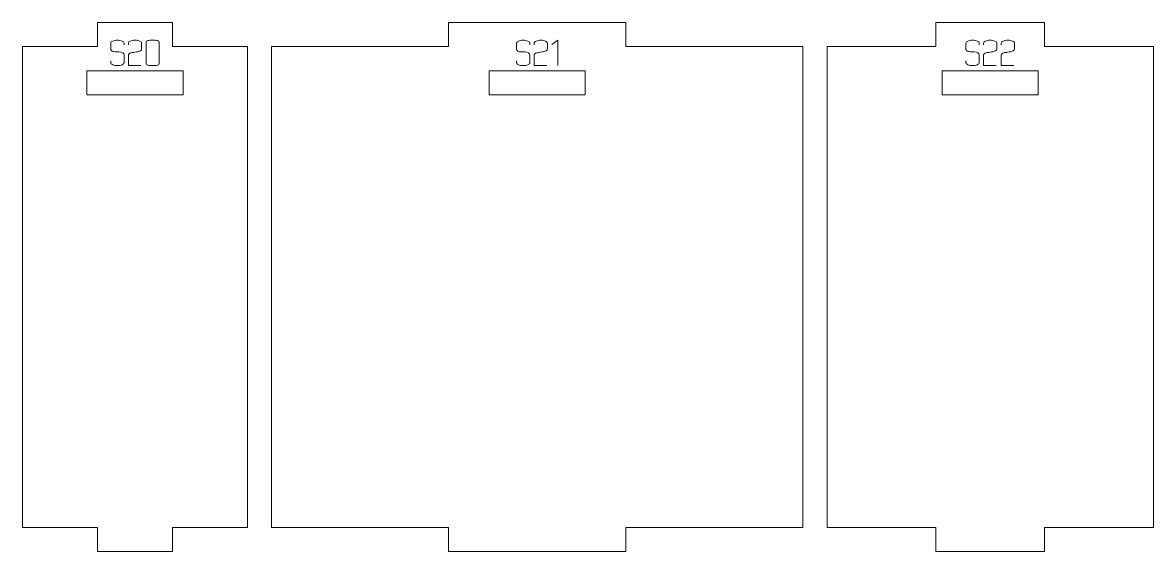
# Model space of a CAD drawing. Header units: centimetres. Extents: x -250 to 250, y -508 to 508.
# Drawn here: x 123.74 to 137.85, y -3.1 to 3.5 of the extents above; entities that cross this region are included whole.
import ezdxf

# ---------------------------------------------------------------- set-up
doc = ezdxf.new("R2010")
doc.units = ezdxf.units.CM
doc.header["$MEASUREMENT"] = 0
doc.layers.add('Capa 1', color=7, linetype='Continuous')

msp = doc.modelspace()

# ---------------------------------------------------------------- linework, layer by layer
at = {"layer": 'Capa 1', "color": 240, "lineweight": 9}
for points, knots in [([(123.73698, 3.20203), (123.73698, 3.20203), (123.73698, -2.79797), (123.73698, -2.79797), (123.73698, -2.79797), (124.67181, -2.79797), (124.67181, -2.79797), (124.67181, -2.79797), (124.67181, -3.09797), (124.67181, -3.09797), (124.67181, -3.09797), (125.60664, -3.09797), (125.60664, -3.09797), (125.60664, -3.09797), (125.60664, -2.79797), (125.60664, -2.79797), (125.60664, -2.79797), (126.54147, -2.79797), (126.54147, -2.79797), (126.54147, -2.79797), (126.54147, 3.20203), (126.54147, 3.20203), (126.54147, 3.20203), (125.60664, 3.20203), (125.60664, 3.20203), (125.60664, 3.20203), (125.60664, 3.50203), (125.60664, 3.50203), (125.60664, 3.50203), (124.67181, 3.50203), (124.67181, 3.50203), (124.67181, 3.50203), (124.67181, 3.20203), (124.67181, 3.20203), (124.67181, 3.20203), (123.73698, 3.20203), (123.73698, 3.20203)], [0, 0, 0, 0, 0.08333333, 0.08333333, 0.08333333, 0.16666667, 0.16666667, 0.16666667, 0.25, 0.25, 0.25, 0.33333333, 0.33333333, 0.33333333, 0.41666667, 0.41666667, 0.41666667, 0.5, 0.5, 0.5, 0.58333333, 0.58333333, 0.58333333, 0.66666667, 0.66666667, 0.66666667, 0.75, 0.75, 0.75, 0.83333333, 0.83333333, 0.83333333, 0.91666667, 0.91666667, 0.91666667, 1, 1, 1, 1]), ([(126.84147, 3.20203), (126.84147, 3.20203), (126.84147, -2.79797), (126.84147, -2.79797), (126.84147, -2.79797), (129.05207, -2.79797), (129.05207, -2.79797), (129.05207, -2.79797), (129.05207, -3.09797), (129.05207, -3.09797), (129.05207, -3.09797), (131.26266, -3.09797), (131.26266, -3.09797), (131.26266, -3.09797), (131.26266, -2.79797), (131.26266, -2.79797), (131.26266, -2.79797), (133.47326, -2.79797), (133.47326, -2.79797), (133.47326, -2.79797), (133.47326, 3.20203), (133.47326, 3.20203), (133.47326, 3.20203), (131.26266, 3.20203), (131.26266, 3.20203), (131.26266, 3.20203), (131.26266, 3.50203), (131.26266, 3.50203), (131.26266, 3.50203), (129.05207, 3.50203), (129.05207, 3.50203), (129.05207, 3.50203), (129.05207, 3.20203), (129.05207, 3.20203), (129.05207, 3.20203), (126.84147, 3.20203), (126.84147, 3.20203)], [0, 0, 0, 0, 0.08333333, 0.08333333, 0.08333333, 0.16666667, 0.16666667, 0.16666667, 0.25, 0.25, 0.25, 0.33333333, 0.33333333, 0.33333333, 0.41666667, 0.41666667, 0.41666667, 0.5, 0.5, 0.5, 0.58333333, 0.58333333, 0.58333333, 0.66666667, 0.66666667, 0.66666667, 0.75, 0.75, 0.75, 0.83333333, 0.83333333, 0.83333333, 0.91666667, 0.91666667, 0.91666667, 1, 1, 1, 1]), ([(133.77326, 3.20203), (133.77326, 3.20203), (133.77326, -2.79797), (133.77326, -2.79797), (133.77326, -2.79797), (135.13053, -2.79797), (135.13053, -2.79797), (135.13053, -2.79797), (135.13053, -3.09797), (135.13053, -3.09797), (135.13053, -3.09797), (136.48779, -3.09797), (136.48779, -3.09797), (136.48779, -3.09797), (136.48779, -2.79797), (136.48779, -2.79797), (136.48779, -2.79797), (137.84506, -2.79797), (137.84506, -2.79797), (137.84506, -2.79797), (137.84506, 3.20203), (137.84506, 3.20203), (137.84506, 3.20203), (136.48779, 3.20203), (136.48779, 3.20203), (136.48779, 3.20203), (136.48779, 3.50203), (136.48779, 3.50203), (136.48779, 3.50203), (135.13053, 3.50203), (135.13053, 3.50203), (135.13053, 3.50203), (135.13053, 3.20203), (135.13053, 3.20203), (135.13053, 3.20203), (133.77326, 3.20203), (133.77326, 3.20203)], [0, 0, 0, 0, 0.08333333, 0.08333333, 0.08333333, 0.16666667, 0.16666667, 0.16666667, 0.25, 0.25, 0.25, 0.33333333, 0.33333333, 0.33333333, 0.41666667, 0.41666667, 0.41666667, 0.5, 0.5, 0.5, 0.58333333, 0.58333333, 0.58333333, 0.66666667, 0.66666667, 0.66666667, 0.75, 0.75, 0.75, 0.83333333, 0.83333333, 0.83333333, 0.91666667, 0.91666667, 0.91666667, 1, 1, 1, 1]), ([(124.53923, 2.602), (124.53923, 2.602), (125.73923, 2.602), (125.73923, 2.602), (125.73923, 2.602), (125.73923, 2.902), (125.73923, 2.902), (125.73923, 2.902), (124.53923, 2.902), (124.53923, 2.902), (124.53923, 2.902), (124.53923, 2.602), (124.53923, 2.602)], [0, 0, 0, 0, 0.25, 0.25, 0.25, 0.5, 0.5, 0.5, 0.75, 0.75, 0.75, 1, 1, 1, 1]), ([(129.55737, 2.602), (129.55737, 2.602), (130.75737, 2.602), (130.75737, 2.602), (130.75737, 2.602), (130.75737, 2.902), (130.75737, 2.902), (130.75737, 2.902), (129.55737, 2.902), (129.55737, 2.902), (129.55737, 2.902), (129.55737, 2.602), (129.55737, 2.602)], [0, 0, 0, 0, 0.25, 0.25, 0.25, 0.5, 0.5, 0.5, 0.75, 0.75, 0.75, 1, 1, 1, 1]), ([(135.20916, 2.602), (135.20916, 2.602), (136.40916, 2.602), (136.40916, 2.602), (136.40916, 2.602), (136.40916, 2.902), (136.40916, 2.902), (136.40916, 2.902), (135.20916, 2.902), (135.20916, 2.902), (135.20916, 2.902), (135.20916, 2.602), (135.20916, 2.602)], [0, 0, 0, 0, 0.25, 0.25, 0.25, 0.5, 0.5, 0.5, 0.75, 0.75, 0.75, 1, 1, 1, 1])]:
    msp.add_open_spline(points, degree=3, knots=knots, dxfattribs=at)
at = {"layer": 'Capa 1', "color": 114, "lineweight": 9}
for points, knots in [([(124.837, 3.02337), (124.837, 3.02337), (124.837, 3.0009), (124.837, 3.0009), (124.837, 2.99112), (124.84487, 2.98279), (124.86062, 2.97591), (124.87636, 2.96903), (124.89601, 2.96559), (124.91955, 2.96559), (124.94309, 2.96559), (124.96274, 2.96903), (124.97848, 2.97591), (124.99423, 2.98279), (125.0021, 2.99112), (125.0021, 3.0009), (125.0021, 3.0009), (125.00302, 3.09446), (125.00302, 3.09446), (125.00271, 3.12259), (124.98154, 3.1368), (124.9395, 3.13711), (124.89746, 3.13742), (124.87277, 3.13879), (124.86543, 3.14124), (124.84648, 3.14827), (124.837, 3.15729), (124.837, 3.1683), (124.837, 3.1683), (124.837, 3.24672), (124.837, 3.24672), (124.837, 3.2565), (124.84487, 3.26483), (124.86062, 3.27171), (124.87636, 3.27859), (124.89601, 3.28203), (124.91955, 3.28203), (124.94309, 3.28203), (124.96274, 3.27859), (124.97848, 3.27171), (124.99423, 3.26483), (125.0021, 3.2565), (125.0021, 3.24672), (125.0021, 3.24672), (125.0021, 3.22425), (125.0021, 3.22425), (125.0021, 3.22425), (125.0021, 3.24672), (125.0021, 3.24672), (125.0021, 3.2565), (124.99423, 3.26483), (124.97848, 3.27171), (124.96274, 3.27859), (124.94309, 3.28203), (124.91955, 3.28203), (124.89601, 3.28203), (124.87636, 3.27859), (124.86062, 3.27171), (124.84487, 3.26483), (124.837, 3.2565), (124.837, 3.24672), (124.837, 3.24672), (124.837, 3.1683), (124.837, 3.1683), (124.837, 3.15729), (124.84648, 3.14827), (124.86543, 3.14124), (124.87277, 3.13879), (124.89746, 3.13742), (124.9395, 3.13711), (124.98154, 3.1368), (125.00271, 3.12259), (125.00302, 3.09446), (125.00302, 3.09446), (125.0021, 3.0009), (125.0021, 3.0009), (125.0021, 2.99112), (124.99423, 2.98279), (124.97848, 2.97591), (124.96274, 2.96903), (124.94309, 2.96559), (124.91955, 2.96559), (124.89601, 2.96559), (124.87636, 2.96903), (124.86062, 2.97591), (124.84487, 2.98279), (124.837, 2.99112), (124.837, 3.0009), (124.837, 3.0009), (124.837, 3.02337), (124.837, 3.02337)], [0, 0, 0, 0, 0.03333333, 0.03333333, 0.03333333, 0.06666667, 0.06666667, 0.06666667, 0.1, 0.1, 0.1, 0.13333333, 0.13333333, 0.13333333, 0.16666667, 0.16666667, 0.16666667, 0.2, 0.2, 0.2, 0.23333333, 0.23333333, 0.23333333, 0.26666667, 0.26666667, 0.26666667, 0.3, 0.3, 0.3, 0.33333333, 0.33333333, 0.33333333, 0.36666667, 0.36666667, 0.36666667, 0.4, 0.4, 0.4, 0.43333333, 0.43333333, 0.43333333, 0.46666667, 0.46666667, 0.46666667, 0.5, 0.5, 0.5, 0.53333333, 0.53333333, 0.53333333, 0.56666667, 0.56666667, 0.56666667, 0.6, 0.6, 0.6, 0.63333333, 0.63333333, 0.63333333, 0.66666667, 0.66666667, 0.66666667, 0.7, 0.7, 0.7, 0.73333333, 0.73333333, 0.73333333, 0.76666667, 0.76666667, 0.76666667, 0.8, 0.8, 0.8, 0.83333333, 0.83333333, 0.83333333, 0.86666667, 0.86666667, 0.86666667, 0.9, 0.9, 0.9, 0.93333333, 0.93333333, 0.93333333, 0.96666667, 0.96666667, 0.96666667, 1, 1, 1, 1]), ([(125.05621, 2.96559), (125.05621, 2.96559), (125.05621, 3.09813), (125.05621, 3.09813), (125.05713, 3.11005), (125.06798, 3.11922), (125.08877, 3.12564), (125.09733, 3.12626), (125.10551, 3.12725), (125.11331, 3.12863), (125.1211, 3.13), (125.12898, 3.13145), (125.13693, 3.13298), (125.1516, 3.13543), (125.16284, 3.13742), (125.17063, 3.13894), (125.17843, 3.14047), (125.186, 3.14246), (125.19334, 3.14491), (125.21229, 3.15194), (125.22177, 3.16096), (125.22177, 3.17196), (125.22177, 3.17196), (125.22177, 3.24672), (125.22177, 3.24672), (125.22177, 3.2565), (125.2139, 3.26483), (125.19815, 3.27171), (125.18241, 3.27859), (125.16276, 3.28203), (125.13922, 3.28203), (125.11568, 3.28203), (125.09603, 3.27859), (125.08029, 3.27171), (125.06454, 3.26483), (125.05667, 3.2565), (125.05667, 3.24672), (125.05667, 3.24672), (125.05667, 3.22425), (125.05667, 3.22425), (125.05667, 3.22425), (125.05667, 3.24672), (125.05667, 3.24672), (125.05667, 3.2565), (125.06454, 3.26483), (125.08029, 3.27171), (125.09603, 3.27859), (125.11568, 3.28203), (125.13922, 3.28203), (125.16276, 3.28203), (125.18241, 3.27859), (125.19815, 3.27171), (125.2139, 3.26483), (125.22177, 3.2565), (125.22177, 3.24672), (125.22177, 3.24672), (125.22177, 3.17196), (125.22177, 3.17196), (125.22177, 3.16096), (125.21229, 3.15194), (125.19334, 3.14491), (125.186, 3.14246), (125.17843, 3.14047), (125.17063, 3.13894), (125.16284, 3.13742), (125.1516, 3.13543), (125.13693, 3.13298), (125.12898, 3.13145), (125.1211, 3.13), (125.11331, 3.12863), (125.10551, 3.12725), (125.09733, 3.12626), (125.08877, 3.12564), (125.06798, 3.11922), (125.05713, 3.11005), (125.05621, 3.09813), (125.05621, 3.09813), (125.05621, 2.96559), (125.05621, 2.96559), (125.05621, 2.96559), (125.21306, 2.96559), (125.21306, 2.96559), (125.21306, 2.96559), (125.05621, 2.96559), (125.05621, 2.96559)], [0, 0, 0, 0, 0.03571429, 0.03571429, 0.03571429, 0.07142857, 0.07142857, 0.07142857, 0.10714286, 0.10714286, 0.10714286, 0.14285714, 0.14285714, 0.14285714, 0.17857143, 0.17857143, 0.17857143, 0.21428571, 0.21428571, 0.21428571, 0.25, 0.25, 0.25, 0.28571429, 0.28571429, 0.28571429, 0.32142857, 0.32142857, 0.32142857, 0.35714286, 0.35714286, 0.35714286, 0.39285714, 0.39285714, 0.39285714, 0.42857143, 0.42857143, 0.42857143, 0.46428571, 0.46428571, 0.46428571, 0.5, 0.5, 0.5, 0.53571429, 0.53571429, 0.53571429, 0.57142857, 0.57142857, 0.57142857, 0.60714286, 0.60714286, 0.60714286, 0.64285714, 0.64285714, 0.64285714, 0.67857143, 0.67857143, 0.67857143, 0.71428571, 0.71428571, 0.71428571, 0.75, 0.75, 0.75, 0.78571429, 0.78571429, 0.78571429, 0.82142857, 0.82142857, 0.82142857, 0.85714286, 0.85714286, 0.85714286, 0.89285714, 0.89285714, 0.89285714, 0.92857143, 0.92857143, 0.92857143, 0.96428571, 0.96428571, 0.96428571, 1, 1, 1, 1]), ([(125.2768, 2.98944), (125.2768, 2.97965), (125.28467, 2.97323), (125.30042, 2.97018), (125.31616, 2.96712), (125.33581, 2.96559), (125.35935, 2.96559), (125.38289, 2.96559), (125.40254, 2.96712), (125.41828, 2.97018), (125.43403, 2.97323), (125.4419, 2.97965), (125.4419, 2.98944), (125.4419, 2.98944), (125.4419, 3.25772), (125.4419, 3.25772), (125.4419, 3.26751), (125.43403, 3.27401), (125.41828, 3.27722), (125.40254, 3.28043), (125.38289, 3.28203), (125.35935, 3.28203), (125.33581, 3.28203), (125.31616, 3.28043), (125.30042, 3.27722), (125.28467, 3.27401), (125.2768, 3.26751), (125.2768, 3.25772), (125.2768, 3.25772), (125.2768, 2.98944), (125.2768, 2.98944)], [0, 0, 0, 0, 0.1, 0.1, 0.1, 0.2, 0.2, 0.2, 0.3, 0.3, 0.3, 0.4, 0.4, 0.4, 0.5, 0.5, 0.5, 0.6, 0.6, 0.6, 0.7, 0.7, 0.7, 0.8, 0.8, 0.8, 0.9, 0.9, 0.9, 1, 1, 1, 1]), ([(125.4419, 2.98944), (125.4419, 2.97965), (125.43403, 2.97323), (125.41828, 2.97018), (125.40254, 2.96712), (125.38289, 2.96559), (125.35935, 2.96559), (125.33581, 2.96559), (125.31616, 2.96712), (125.30042, 2.97018), (125.28467, 2.97323), (125.2768, 2.97965), (125.2768, 2.98944), (125.2768, 2.98944), (125.2768, 3.25772), (125.2768, 3.25772), (125.2768, 3.26751), (125.28467, 3.27401), (125.30042, 3.27722), (125.31616, 3.28043), (125.33581, 3.28203), (125.35935, 3.28203), (125.38289, 3.28203), (125.40254, 3.28043), (125.41828, 3.27722), (125.43403, 3.27401), (125.4419, 3.26751), (125.4419, 3.25772), (125.4419, 3.25772), (125.4419, 2.98944), (125.4419, 2.98944)], [0, 0, 0, 0, 0.1, 0.1, 0.1, 0.2, 0.2, 0.2, 0.3, 0.3, 0.3, 0.4, 0.4, 0.4, 0.5, 0.5, 0.5, 0.6, 0.6, 0.6, 0.7, 0.7, 0.7, 0.8, 0.8, 0.8, 0.9, 0.9, 0.9, 1, 1, 1, 1]), ([(129.89962, 3.02291), (129.89962, 3.02291), (129.89962, 3.00044), (129.89962, 3.00044), (129.89962, 2.99066), (129.90749, 2.98233), (129.92324, 2.97545), (129.93898, 2.96857), (129.95863, 2.96513), (129.98217, 2.96513), (130.00571, 2.96513), (130.02536, 2.96857), (130.0411, 2.97545), (130.05685, 2.98233), (130.06472, 2.99066), (130.06472, 3.00044), (130.06472, 3.00044), (130.06564, 3.094), (130.06564, 3.094), (130.06533, 3.12213), (130.04416, 3.13634), (130.00212, 3.13665), (129.96008, 3.13696), (129.93539, 3.13833), (129.92805, 3.14078), (129.9091, 3.14781), (129.89962, 3.15683), (129.89962, 3.16784), (129.89962, 3.16784), (129.89962, 3.24626), (129.89962, 3.24626), (129.89962, 3.25604), (129.90749, 3.26437), (129.92324, 3.27125), (129.93898, 3.27813), (129.95863, 3.28157), (129.98217, 3.28157), (130.00571, 3.28157), (130.02536, 3.27813), (130.0411, 3.27125), (130.05685, 3.26437), (130.06472, 3.25604), (130.06472, 3.24626), (130.06472, 3.24626), (130.06472, 3.22379), (130.06472, 3.22379), (130.06472, 3.22379), (130.06472, 3.24626), (130.06472, 3.24626), (130.06472, 3.25604), (130.05685, 3.26437), (130.0411, 3.27125), (130.02536, 3.27813), (130.00571, 3.28157), (129.98217, 3.28157), (129.95863, 3.28157), (129.93898, 3.27813), (129.92324, 3.27125), (129.90749, 3.26437), (129.89962, 3.25604), (129.89962, 3.24626), (129.89962, 3.24626), (129.89962, 3.16784), (129.89962, 3.16784), (129.89962, 3.15683), (129.9091, 3.14781), (129.92805, 3.14078), (129.93539, 3.13833), (129.96008, 3.13696), (130.00212, 3.13665), (130.04416, 3.13634), (130.06533, 3.12213), (130.06564, 3.094), (130.06564, 3.094), (130.06472, 3.00044), (130.06472, 3.00044), (130.06472, 2.99066), (130.05685, 2.98233), (130.0411, 2.97545), (130.02536, 2.96857), (130.00571, 2.96513), (129.98217, 2.96513), (129.95863, 2.96513), (129.93898, 2.96857), (129.92324, 2.97545), (129.90749, 2.98233), (129.89962, 2.99066), (129.89962, 3.00044), (129.89962, 3.00044), (129.89962, 3.02291), (129.89962, 3.02291)], [0, 0, 0, 0, 0.03333333, 0.03333333, 0.03333333, 0.06666667, 0.06666667, 0.06666667, 0.1, 0.1, 0.1, 0.13333333, 0.13333333, 0.13333333, 0.16666667, 0.16666667, 0.16666667, 0.2, 0.2, 0.2, 0.23333333, 0.23333333, 0.23333333, 0.26666667, 0.26666667, 0.26666667, 0.3, 0.3, 0.3, 0.33333333, 0.33333333, 0.33333333, 0.36666667, 0.36666667, 0.36666667, 0.4, 0.4, 0.4, 0.43333333, 0.43333333, 0.43333333, 0.46666667, 0.46666667, 0.46666667, 0.5, 0.5, 0.5, 0.53333333, 0.53333333, 0.53333333, 0.56666667, 0.56666667, 0.56666667, 0.6, 0.6, 0.6, 0.63333333, 0.63333333, 0.63333333, 0.66666667, 0.66666667, 0.66666667, 0.7, 0.7, 0.7, 0.73333333, 0.73333333, 0.73333333, 0.76666667, 0.76666667, 0.76666667, 0.8, 0.8, 0.8, 0.83333333, 0.83333333, 0.83333333, 0.86666667, 0.86666667, 0.86666667, 0.9, 0.9, 0.9, 0.93333333, 0.93333333, 0.93333333, 0.96666667, 0.96666667, 0.96666667, 1, 1, 1, 1]), ([(130.11883, 2.96513), (130.11883, 2.96513), (130.11883, 3.09767), (130.11883, 3.09767), (130.11975, 3.10959), (130.1306, 3.11876), (130.15139, 3.12518), (130.15995, 3.1258), (130.16813, 3.12679), (130.17593, 3.12817), (130.18372, 3.12954), (130.1916, 3.13099), (130.19955, 3.13252), (130.21422, 3.13497), (130.22546, 3.13696), (130.23325, 3.13848), (130.24105, 3.14001), (130.24862, 3.142), (130.25596, 3.14445), (130.27491, 3.15148), (130.28439, 3.1605), (130.28439, 3.1715), (130.28439, 3.1715), (130.28439, 3.24626), (130.28439, 3.24626), (130.28439, 3.25604), (130.27652, 3.26437), (130.26077, 3.27125), (130.24503, 3.27813), (130.22538, 3.28157), (130.20184, 3.28157), (130.1783, 3.28157), (130.15865, 3.27813), (130.14291, 3.27125), (130.12716, 3.26437), (130.11929, 3.25604), (130.11929, 3.24626), (130.11929, 3.24626), (130.11929, 3.22379), (130.11929, 3.22379), (130.11929, 3.22379), (130.11929, 3.24626), (130.11929, 3.24626), (130.11929, 3.25604), (130.12716, 3.26437), (130.14291, 3.27125), (130.15865, 3.27813), (130.1783, 3.28157), (130.20184, 3.28157), (130.22538, 3.28157), (130.24503, 3.27813), (130.26077, 3.27125), (130.27652, 3.26437), (130.28439, 3.25604), (130.28439, 3.24626), (130.28439, 3.24626), (130.28439, 3.1715), (130.28439, 3.1715), (130.28439, 3.1605), (130.27491, 3.15148), (130.25596, 3.14445), (130.24862, 3.142), (130.24105, 3.14001), (130.23325, 3.13848), (130.22546, 3.13696), (130.21422, 3.13497), (130.19955, 3.13252), (130.1916, 3.13099), (130.18372, 3.12954), (130.17593, 3.12817), (130.16813, 3.12679), (130.15995, 3.1258), (130.15139, 3.12518), (130.1306, 3.11876), (130.11975, 3.10959), (130.11883, 3.09767), (130.11883, 3.09767), (130.11883, 2.96513), (130.11883, 2.96513), (130.11883, 2.96513), (130.27568, 2.96513), (130.27568, 2.96513), (130.27568, 2.96513), (130.11883, 2.96513), (130.11883, 2.96513)], [0, 0, 0, 0, 0.03571429, 0.03571429, 0.03571429, 0.07142857, 0.07142857, 0.07142857, 0.10714286, 0.10714286, 0.10714286, 0.14285714, 0.14285714, 0.14285714, 0.17857143, 0.17857143, 0.17857143, 0.21428571, 0.21428571, 0.21428571, 0.25, 0.25, 0.25, 0.28571429, 0.28571429, 0.28571429, 0.32142857, 0.32142857, 0.32142857, 0.35714286, 0.35714286, 0.35714286, 0.39285714, 0.39285714, 0.39285714, 0.42857143, 0.42857143, 0.42857143, 0.46428571, 0.46428571, 0.46428571, 0.5, 0.5, 0.5, 0.53571429, 0.53571429, 0.53571429, 0.57142857, 0.57142857, 0.57142857, 0.60714286, 0.60714286, 0.60714286, 0.64285714, 0.64285714, 0.64285714, 0.67857143, 0.67857143, 0.67857143, 0.71428571, 0.71428571, 0.71428571, 0.75, 0.75, 0.75, 0.78571429, 0.78571429, 0.78571429, 0.82142857, 0.82142857, 0.82142857, 0.85714286, 0.85714286, 0.85714286, 0.89285714, 0.89285714, 0.89285714, 0.92857143, 0.92857143, 0.92857143, 0.96428571, 0.96428571, 0.96428571, 1, 1, 1, 1]), ([(130.41555, 3.28203), (130.41555, 3.28203), (130.33942, 3.22929), (130.33942, 3.22929), (130.33942, 3.22929), (130.41555, 3.28203), (130.41555, 3.28203), (130.41555, 3.28203), (130.41555, 2.96513), (130.41555, 2.96513), (130.41555, 2.96513), (130.41555, 3.28203), (130.41555, 3.28203)], [0, 0, 0, 0, 0.25, 0.25, 0.25, 0.5, 0.5, 0.5, 0.75, 0.75, 0.75, 1, 1, 1, 1]), ([(135.50694, 3.02337), (135.50694, 3.02337), (135.50694, 3.0009), (135.50694, 3.0009), (135.50694, 2.99112), (135.51481, 2.98279), (135.53056, 2.97591), (135.5463, 2.96903), (135.56595, 2.96559), (135.58949, 2.96559), (135.61303, 2.96559), (135.63268, 2.96903), (135.64842, 2.97591), (135.66417, 2.98279), (135.67204, 2.99112), (135.67204, 3.0009), (135.67204, 3.0009), (135.67296, 3.09446), (135.67296, 3.09446), (135.67265, 3.12259), (135.65148, 3.1368), (135.60944, 3.13711), (135.5674, 3.13742), (135.54271, 3.13879), (135.53537, 3.14124), (135.51642, 3.14827), (135.50694, 3.15729), (135.50694, 3.1683), (135.50694, 3.1683), (135.50694, 3.24672), (135.50694, 3.24672), (135.50694, 3.2565), (135.51481, 3.26483), (135.53056, 3.27171), (135.5463, 3.27859), (135.56595, 3.28203), (135.58949, 3.28203), (135.61303, 3.28203), (135.63268, 3.27859), (135.64842, 3.27171), (135.66417, 3.26483), (135.67204, 3.2565), (135.67204, 3.24672), (135.67204, 3.24672), (135.67204, 3.22425), (135.67204, 3.22425), (135.67204, 3.22425), (135.67204, 3.24672), (135.67204, 3.24672), (135.67204, 3.2565), (135.66417, 3.26483), (135.64842, 3.27171), (135.63268, 3.27859), (135.61303, 3.28203), (135.58949, 3.28203), (135.56595, 3.28203), (135.5463, 3.27859), (135.53056, 3.27171), (135.51481, 3.26483), (135.50694, 3.2565), (135.50694, 3.24672), (135.50694, 3.24672), (135.50694, 3.1683), (135.50694, 3.1683), (135.50694, 3.15729), (135.51642, 3.14827), (135.53537, 3.14124), (135.54271, 3.13879), (135.5674, 3.13742), (135.60944, 3.13711), (135.65148, 3.1368), (135.67265, 3.12259), (135.67296, 3.09446), (135.67296, 3.09446), (135.67204, 3.0009), (135.67204, 3.0009), (135.67204, 2.99112), (135.66417, 2.98279), (135.64842, 2.97591), (135.63268, 2.96903), (135.61303, 2.96559), (135.58949, 2.96559), (135.56595, 2.96559), (135.5463, 2.96903), (135.53056, 2.97591), (135.51481, 2.98279), (135.50694, 2.99112), (135.50694, 3.0009), (135.50694, 3.0009), (135.50694, 3.02337), (135.50694, 3.02337)], [0, 0, 0, 0, 0.03333333, 0.03333333, 0.03333333, 0.06666667, 0.06666667, 0.06666667, 0.1, 0.1, 0.1, 0.13333333, 0.13333333, 0.13333333, 0.16666667, 0.16666667, 0.16666667, 0.2, 0.2, 0.2, 0.23333333, 0.23333333, 0.23333333, 0.26666667, 0.26666667, 0.26666667, 0.3, 0.3, 0.3, 0.33333333, 0.33333333, 0.33333333, 0.36666667, 0.36666667, 0.36666667, 0.4, 0.4, 0.4, 0.43333333, 0.43333333, 0.43333333, 0.46666667, 0.46666667, 0.46666667, 0.5, 0.5, 0.5, 0.53333333, 0.53333333, 0.53333333, 0.56666667, 0.56666667, 0.56666667, 0.6, 0.6, 0.6, 0.63333333, 0.63333333, 0.63333333, 0.66666667, 0.66666667, 0.66666667, 0.7, 0.7, 0.7, 0.73333333, 0.73333333, 0.73333333, 0.76666667, 0.76666667, 0.76666667, 0.8, 0.8, 0.8, 0.83333333, 0.83333333, 0.83333333, 0.86666667, 0.86666667, 0.86666667, 0.9, 0.9, 0.9, 0.93333333, 0.93333333, 0.93333333, 0.96666667, 0.96666667, 0.96666667, 1, 1, 1, 1]), ([(135.72615, 2.96559), (135.72615, 2.96559), (135.72615, 3.09813), (135.72615, 3.09813), (135.72707, 3.11005), (135.73792, 3.11922), (135.75871, 3.12564), (135.76727, 3.12626), (135.77545, 3.12725), (135.78325, 3.12863), (135.79104, 3.13), (135.79892, 3.13145), (135.80687, 3.13298), (135.82154, 3.13543), (135.83278, 3.13742), (135.84057, 3.13894), (135.84837, 3.14047), (135.85594, 3.14246), (135.86328, 3.14491), (135.88223, 3.15194), (135.89171, 3.16096), (135.89171, 3.17196), (135.89171, 3.17196), (135.89171, 3.24672), (135.89171, 3.24672), (135.89171, 3.2565), (135.88384, 3.26483), (135.86809, 3.27171), (135.85235, 3.27859), (135.8327, 3.28203), (135.80916, 3.28203), (135.78562, 3.28203), (135.76597, 3.27859), (135.75023, 3.27171), (135.73448, 3.26483), (135.72661, 3.2565), (135.72661, 3.24672), (135.72661, 3.24672), (135.72661, 3.22425), (135.72661, 3.22425), (135.72661, 3.22425), (135.72661, 3.24672), (135.72661, 3.24672), (135.72661, 3.2565), (135.73448, 3.26483), (135.75023, 3.27171), (135.76597, 3.27859), (135.78562, 3.28203), (135.80916, 3.28203), (135.8327, 3.28203), (135.85235, 3.27859), (135.86809, 3.27171), (135.88384, 3.26483), (135.89171, 3.2565), (135.89171, 3.24672), (135.89171, 3.24672), (135.89171, 3.17196), (135.89171, 3.17196), (135.89171, 3.16096), (135.88223, 3.15194), (135.86328, 3.14491), (135.85594, 3.14246), (135.84837, 3.14047), (135.84057, 3.13894), (135.83278, 3.13742), (135.82154, 3.13543), (135.80687, 3.13298), (135.79892, 3.13145), (135.79104, 3.13), (135.78325, 3.12863), (135.77545, 3.12725), (135.76727, 3.12626), (135.75871, 3.12564), (135.73792, 3.11922), (135.72707, 3.11005), (135.72615, 3.09813), (135.72615, 3.09813), (135.72615, 2.96559), (135.72615, 2.96559), (135.72615, 2.96559), (135.883, 2.96559), (135.883, 2.96559), (135.883, 2.96559), (135.72615, 2.96559), (135.72615, 2.96559)], [0, 0, 0, 0, 0.03571429, 0.03571429, 0.03571429, 0.07142857, 0.07142857, 0.07142857, 0.10714286, 0.10714286, 0.10714286, 0.14285714, 0.14285714, 0.14285714, 0.17857143, 0.17857143, 0.17857143, 0.21428571, 0.21428571, 0.21428571, 0.25, 0.25, 0.25, 0.28571429, 0.28571429, 0.28571429, 0.32142857, 0.32142857, 0.32142857, 0.35714286, 0.35714286, 0.35714286, 0.39285714, 0.39285714, 0.39285714, 0.42857143, 0.42857143, 0.42857143, 0.46428571, 0.46428571, 0.46428571, 0.5, 0.5, 0.5, 0.53571429, 0.53571429, 0.53571429, 0.57142857, 0.57142857, 0.57142857, 0.60714286, 0.60714286, 0.60714286, 0.64285714, 0.64285714, 0.64285714, 0.67857143, 0.67857143, 0.67857143, 0.71428571, 0.71428571, 0.71428571, 0.75, 0.75, 0.75, 0.78571429, 0.78571429, 0.78571429, 0.82142857, 0.82142857, 0.82142857, 0.85714286, 0.85714286, 0.85714286, 0.89285714, 0.89285714, 0.89285714, 0.92857143, 0.92857143, 0.92857143, 0.96428571, 0.96428571, 0.96428571, 1, 1, 1, 1]), ([(135.94628, 2.96559), (135.94628, 2.96559), (135.94628, 3.09813), (135.94628, 3.09813), (135.9472, 3.11005), (135.95805, 3.11922), (135.97884, 3.12564), (135.9874, 3.12626), (135.99558, 3.12725), (136.00338, 3.12863), (136.01117, 3.13), (136.01905, 3.13145), (136.027, 3.13298), (136.04167, 3.13543), (136.05291, 3.13742), (136.0607, 3.13894), (136.0685, 3.14047), (136.07607, 3.14246), (136.08341, 3.14491), (136.10236, 3.15194), (136.11184, 3.16096), (136.11184, 3.17196), (136.11184, 3.17196), (136.11184, 3.24672), (136.11184, 3.24672), (136.11184, 3.2565), (136.10397, 3.26483), (136.08822, 3.27171), (136.07248, 3.27859), (136.05283, 3.28203), (136.02929, 3.28203), (136.00575, 3.28203), (135.9861, 3.27859), (135.97036, 3.27171), (135.95461, 3.26483), (135.94674, 3.2565), (135.94674, 3.24672), (135.94674, 3.24672), (135.94674, 3.22425), (135.94674, 3.22425), (135.94674, 3.22425), (135.94674, 3.24672), (135.94674, 3.24672), (135.94674, 3.2565), (135.95461, 3.26483), (135.97036, 3.27171), (135.9861, 3.27859), (136.00575, 3.28203), (136.02929, 3.28203), (136.05283, 3.28203), (136.07248, 3.27859), (136.08822, 3.27171), (136.10397, 3.26483), (136.11184, 3.2565), (136.11184, 3.24672), (136.11184, 3.24672), (136.11184, 3.17196), (136.11184, 3.17196), (136.11184, 3.16096), (136.10236, 3.15194), (136.08341, 3.14491), (136.07607, 3.14246), (136.0685, 3.14047), (136.0607, 3.13894), (136.05291, 3.13742), (136.04167, 3.13543), (136.027, 3.13298), (136.01905, 3.13145), (136.01117, 3.13), (136.00338, 3.12863), (135.99558, 3.12725), (135.9874, 3.12626), (135.97884, 3.12564), (135.95805, 3.11922), (135.9472, 3.11005), (135.94628, 3.09813), (135.94628, 3.09813), (135.94628, 2.96559), (135.94628, 2.96559), (135.94628, 2.96559), (136.10313, 2.96559), (136.10313, 2.96559), (136.10313, 2.96559), (135.94628, 2.96559), (135.94628, 2.96559)], [0, 0, 0, 0, 0.03571429, 0.03571429, 0.03571429, 0.07142857, 0.07142857, 0.07142857, 0.10714286, 0.10714286, 0.10714286, 0.14285714, 0.14285714, 0.14285714, 0.17857143, 0.17857143, 0.17857143, 0.21428571, 0.21428571, 0.21428571, 0.25, 0.25, 0.25, 0.28571429, 0.28571429, 0.28571429, 0.32142857, 0.32142857, 0.32142857, 0.35714286, 0.35714286, 0.35714286, 0.39285714, 0.39285714, 0.39285714, 0.42857143, 0.42857143, 0.42857143, 0.46428571, 0.46428571, 0.46428571, 0.5, 0.5, 0.5, 0.53571429, 0.53571429, 0.53571429, 0.57142857, 0.57142857, 0.57142857, 0.60714286, 0.60714286, 0.60714286, 0.64285714, 0.64285714, 0.64285714, 0.67857143, 0.67857143, 0.67857143, 0.71428571, 0.71428571, 0.71428571, 0.75, 0.75, 0.75, 0.78571429, 0.78571429, 0.78571429, 0.82142857, 0.82142857, 0.82142857, 0.85714286, 0.85714286, 0.85714286, 0.89285714, 0.89285714, 0.89285714, 0.92857143, 0.92857143, 0.92857143, 0.96428571, 0.96428571, 0.96428571, 1, 1, 1, 1])]:
    msp.add_open_spline(points, degree=3, knots=knots, dxfattribs=at)

doc.saveas('drawing.dxf')
